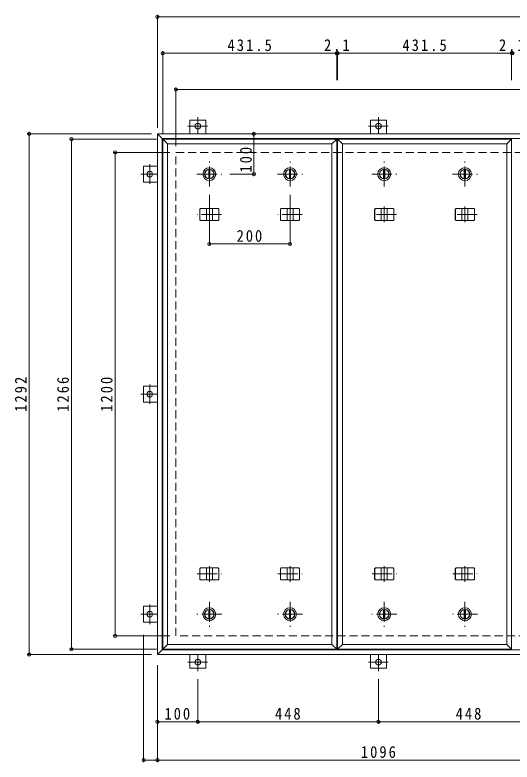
# Model space of a CAD drawing. Units: millimetres at full size, sheet at 1:10. Extents: x -2620 to 2635, y -1963 to 1659.
# Drawn here: x -2411 to -1179, y -225 to 1629 of the extents above; entities that cross this region are included whole.
import ezdxf

# ---------------------------------------------------------------- set-up
doc = ezdxf.new("R2010")
doc.units = ezdxf.units.MM
doc.header["$LTSCALE"] = 10
doc.header["$PDMODE"] = 32
doc.header["$PDSIZE"] = 8
doc.linetypes.add('CHAIN1', pattern=[8, 5, -1, 1, -1])
doc.linetypes.add('DASHED2', pattern=[3, 2, -1])
for name, color, linetype, lineweight in [('0-1', 2, 'DASHED2', 9), ('0-2', 3, 'Continuous', 9), ('0-3', 4, 'Continuous', 9), ('0-C', 2, 'Continuous', 9), ('0-E', 3, 'Continuous', 9), ('0-F', 7, 'Continuous', 9)]:
    doc.layers.add(name, color=color, linetype=linetype, lineweight=lineweight)
doc.styles.add('ＭＳ ゴシック', font='')
doc.styles.get('ＭＳ ゴシック').set_extended_font_data('MS Gothic')

msp = doc.modelspace()

# ---------------------------------------------------------------- linework, layer by layer
at = {"layer": '0-1'}
for p, q in [((-2012.03, 87.71), (-2012.03, 1287.71)), ((-2012.03, 1287.71), (87.97, 1287.71)), ((87.97, 87.71), (-2012.03, 87.71))]:
    msp.add_line(p, q, dxfattribs=at)
at = {"layer": '0-2'}
for p, q in [((-2045.03, 1320.71), (-2045.03, 54.71)), ((-1613.53, 1320.71), (-1625.53, 1308.71)), ((-1613.53, 1320.71), (-1613.53, 54.71)), ((-1611.41, 1320.71), (-1611.41, 54.71)), ((-1179.91, 1320.71), (-1191.9, 1308.71)), ((-1179.91, 1320.71), (-1179.91, 54.71)), ((-2033.03, 1308.71), (-1625.53, 1308.71)), ((-2033.03, 1308.71), (-2033.03, 66.71)), ((-1625.53, 1308.71), (-1625.53, 66.71)), ((-1599.41, 1308.71), (-1191.91, 1308.71)), ((-1599.41, 1308.71), (-1599.41, 66.71)), ((-1191.91, 1308.71), (-1191.91, 66.71)), ((-2033.03, 66.71), (-2045.03, 54.71)), ((-2033.03, 66.71), (-1625.53, 66.71)), ((-1625.53, 66.71), (-1613.53, 54.71)), ((-1599.41, 66.71), (-1611.41, 54.71)), ((-1599.41, 66.71), (-1191.91, 66.71)), ((-1191.9, 66.71), (-1179.91, 54.71)), ((-2045.03, 54.71), (-1613.53, 54.71)), ((-1611.41, 54.71), (-1179.91, 54.71))]:
    msp.add_line(p, q, dxfattribs=at)
for points in [[(-2033.03, 1308.71), (-2045.03, 1320.71), (-1613.53, 1320.71)], [(-1599.41, 1308.71), (-1611.41, 1320.71), (-1179.91, 1320.71)]]:
    msp.add_lwpolyline(points, dxfattribs=at)
at = {"layer": '0-3', "color": 2}
for p, q in [((-2058.03, 1333.71), (-2046.03, 1321.71)), ((-2058.03, 41.71), (-2058.03, 1333.71)), ((-2058.03, 1333.71), (133.97, 1333.71)), ((-2046.03, 53.71), (-2046.03, 1321.71)), ((-2046.03, 1321.71), (121.97, 1321.71)), ((-2046.03, 53.71), (-2058.03, 41.71)), ((133.97, 41.71), (-2058.03, 41.71)), ((121.97, 53.71), (-2046.03, 53.71))]:
    msp.add_line(p, q, dxfattribs=at)
at = {"layer": '0-3', "linetype": 'CHAIN1'}
for p, q in [((-1929.28, 1114.25), (-1929.28, 1153.17)), ((-1729.28, 1114.25), (-1729.28, 1153.17)), ((-1495.66, 1114.25), (-1495.66, 1153.17)), ((-1295.66, 1114.25), (-1295.66, 1153.17)), ((-1898.9, 1133.71), (-1959.66, 1133.71)), ((-1698.9, 1133.71), (-1759.66, 1133.71)), ((-1465.27, 1133.71), (-1526.04, 1133.71)), ((-1265.27, 1133.71), (-1326.04, 1133.71)), ((-1929.28, 261.17), (-1929.28, 222.25)), ((-1729.28, 261.17), (-1729.28, 222.25)), ((-1495.66, 261.17), (-1495.66, 222.25)), ((-1295.66, 261.17), (-1295.66, 222.25)), ((-1959.66, 241.71), (-1898.9, 241.71)), ((-1759.66, 241.71), (-1698.9, 241.71)), ((-1526.04, 241.71), (-1465.27, 241.71)), ((-1326.04, 241.71), (-1265.27, 241.71))]:
    msp.add_line(p, q, dxfattribs=at)
at = {"layer": '0-3'}
for p, q in [((-1953.11, 1146.71), (-1951.38, 1148.71)), ((-1953.11, 1120.71), (-1953.11, 1146.71)), ((-1952.71, 1146.71), (-1953.11, 1146.71)), ((-1952.71, 1146.71), (-1950.98, 1148.71)), ((-1952.71, 1120.71), (-1952.71, 1146.71)), ((-1907.18, 1148.71), (-1951.38, 1148.71)), ((-1936.78, 1118.71), (-1936.78, 1148.71)), ((-1921.78, 1118.71), (-1921.78, 1148.71)), ((-1905.85, 1146.71), (-1907.58, 1148.71)), ((-1905.45, 1146.71), (-1907.18, 1148.71)), ((-1905.85, 1120.71), (-1905.85, 1146.71)), ((-1905.85, 1146.71), (-1905.45, 1146.71)), ((-1905.45, 1120.71), (-1905.45, 1146.71)), ((-1753.11, 1146.71), (-1751.38, 1148.71)), ((-1753.11, 1120.71), (-1753.11, 1146.71)), ((-1752.71, 1146.71), (-1753.11, 1146.71)), ((-1752.71, 1146.71), (-1750.98, 1148.71)), ((-1752.71, 1120.71), (-1752.71, 1146.71)), ((-1707.18, 1148.71), (-1751.38, 1148.71)), ((-1736.78, 1118.71), (-1736.78, 1148.71)), ((-1721.78, 1118.71), (-1721.78, 1148.71)), ((-1705.85, 1146.71), (-1707.58, 1148.71)), ((-1705.45, 1146.71), (-1707.18, 1148.71)), ((-1705.85, 1120.71), (-1705.85, 1146.71)), ((-1705.85, 1146.71), (-1705.45, 1146.71)), ((-1705.45, 1120.71), (-1705.45, 1146.71)), ((-1519.49, 1146.71), (-1517.76, 1148.71)), ((-1519.49, 1120.71), (-1519.49, 1146.71)), ((-1519.09, 1146.71), (-1519.49, 1146.71)), ((-1519.09, 1146.71), (-1517.36, 1148.71)), ((-1519.09, 1120.71), (-1519.09, 1146.71)), ((-1473.55, 1148.71), (-1517.76, 1148.71)), ((-1503.16, 1118.71), (-1503.16, 1148.71)), ((-1488.16, 1118.71), (-1488.16, 1148.71)), ((-1472.22, 1146.71), (-1473.95, 1148.71)), ((-1471.82, 1146.71), (-1473.55, 1148.71)), ((-1472.22, 1120.71), (-1472.22, 1146.71)), ((-1472.22, 1146.71), (-1471.82, 1146.71)), ((-1471.82, 1120.71), (-1471.82, 1146.71)), ((-1319.49, 1146.71), (-1317.76, 1148.71)), ((-1319.49, 1120.71), (-1319.49, 1146.71)), ((-1319.09, 1146.71), (-1319.49, 1146.71)), ((-1319.09, 1146.71), (-1317.36, 1148.71)), ((-1319.09, 1120.71), (-1319.09, 1146.71)), ((-1273.55, 1148.71), (-1317.76, 1148.71)), ((-1303.16, 1118.71), (-1303.16, 1148.71)), ((-1288.16, 1118.71), (-1288.16, 1148.71)), ((-1272.22, 1146.71), (-1273.95, 1148.71)), ((-1271.82, 1146.71), (-1273.55, 1148.71)), ((-1272.22, 1120.71), (-1272.22, 1146.71)), ((-1272.22, 1146.71), (-1271.82, 1146.71)), ((-1271.82, 1120.71), (-1271.82, 1146.71)), ((-1953.11, 1120.71), (-1951.38, 1118.71)), ((-1952.71, 1120.71), (-1953.11, 1120.71)), ((-1952.71, 1120.71), (-1950.98, 1118.71)), ((-1951.38, 1118.71), (-1907.18, 1118.71)), ((-1905.85, 1120.71), (-1907.58, 1118.71)), ((-1905.45, 1120.71), (-1907.18, 1118.71)), ((-1905.85, 1120.71), (-1905.45, 1120.71)), ((-1753.11, 1120.71), (-1751.38, 1118.71)), ((-1752.71, 1120.71), (-1753.11, 1120.71)), ((-1752.71, 1120.71), (-1750.98, 1118.71)), ((-1751.38, 1118.71), (-1707.18, 1118.71)), ((-1705.85, 1120.71), (-1707.58, 1118.71)), ((-1705.45, 1120.71), (-1707.18, 1118.71)), ((-1705.85, 1120.71), (-1705.45, 1120.71)), ((-1519.49, 1120.71), (-1517.76, 1118.71)), ((-1519.09, 1120.71), (-1519.49, 1120.71)), ((-1519.09, 1120.71), (-1517.36, 1118.71)), ((-1517.76, 1118.71), (-1473.55, 1118.71)), ((-1472.22, 1120.71), (-1473.95, 1118.71)), ((-1471.82, 1120.71), (-1473.55, 1118.71)), ((-1472.22, 1120.71), (-1471.82, 1120.71)), ((-1319.49, 1120.71), (-1317.76, 1118.71)), ((-1319.09, 1120.71), (-1319.49, 1120.71)), ((-1319.09, 1120.71), (-1317.36, 1118.71)), ((-1317.76, 1118.71), (-1273.55, 1118.71)), ((-1272.22, 1120.71), (-1273.95, 1118.71)), ((-1271.82, 1120.71), (-1273.55, 1118.71)), ((-1272.22, 1120.71), (-1271.82, 1120.71)), ((-1953.11, 254.71), (-1951.38, 256.71)), ((-1952.71, 254.71), (-1953.11, 254.71)), ((-1953.11, 254.71), (-1953.11, 228.71)), ((-1952.71, 254.71), (-1950.98, 256.71)), ((-1952.71, 254.71), (-1952.71, 228.71)), ((-1907.18, 256.71), (-1951.38, 256.71)), ((-1936.78, 256.71), (-1936.78, 226.71)), ((-1921.78, 256.71), (-1921.78, 226.71)), ((-1905.85, 254.71), (-1907.58, 256.71)), ((-1905.45, 254.71), (-1907.18, 256.71)), ((-1905.85, 254.71), (-1905.45, 254.71)), ((-1905.85, 254.71), (-1905.85, 228.71)), ((-1905.45, 254.71), (-1905.45, 228.71)), ((-1753.11, 254.71), (-1751.38, 256.71)), ((-1753.11, 254.71), (-1753.11, 228.71)), ((-1752.71, 254.71), (-1753.11, 254.71)), ((-1752.71, 254.71), (-1750.98, 256.71)), ((-1752.71, 254.71), (-1752.71, 228.71)), ((-1707.18, 256.71), (-1751.38, 256.71)), ((-1736.78, 256.71), (-1736.78, 226.71)), ((-1721.78, 256.71), (-1721.78, 226.71)), ((-1705.85, 254.71), (-1707.58, 256.71)), ((-1705.45, 254.71), (-1707.18, 256.71)), ((-1705.85, 254.71), (-1705.45, 254.71)), ((-1705.85, 254.71), (-1705.85, 228.71)), ((-1705.45, 254.71), (-1705.45, 228.71)), ((-1519.49, 254.71), (-1517.76, 256.71)), ((-1519.09, 254.71), (-1519.49, 254.71)), ((-1519.49, 254.71), (-1519.49, 228.71)), ((-1519.09, 254.71), (-1517.36, 256.71)), ((-1519.09, 254.71), (-1519.09, 228.71)), ((-1473.55, 256.71), (-1517.76, 256.71)), ((-1503.16, 256.71), (-1503.16, 226.71)), ((-1488.16, 256.71), (-1488.16, 226.71)), ((-1472.22, 254.71), (-1473.95, 256.71)), ((-1471.82, 254.71), (-1473.55, 256.71)), ((-1472.22, 254.71), (-1471.82, 254.71)), ((-1472.22, 254.71), (-1472.22, 228.71)), ((-1471.82, 254.71), (-1471.82, 228.71)), ((-1319.49, 254.71), (-1317.76, 256.71)), ((-1319.49, 254.71), (-1319.49, 228.71)), ((-1319.09, 254.71), (-1319.49, 254.71)), ((-1319.09, 254.71), (-1317.36, 256.71)), ((-1319.09, 254.71), (-1319.09, 228.71)), ((-1273.55, 256.71), (-1317.76, 256.71)), ((-1303.16, 256.71), (-1303.16, 226.71)), ((-1288.16, 256.71), (-1288.16, 226.71)), ((-1272.22, 254.71), (-1273.95, 256.71)), ((-1271.82, 254.71), (-1273.55, 256.71)), ((-1272.22, 254.71), (-1271.82, 254.71)), ((-1272.22, 254.71), (-1272.22, 228.71)), ((-1271.82, 254.71), (-1271.82, 228.71)), ((-1952.71, 228.71), (-1953.11, 228.71)), ((-1953.11, 228.71), (-1951.38, 226.71)), ((-1952.71, 228.71), (-1950.98, 226.71)), ((-1951.38, 226.71), (-1907.18, 226.71)), ((-1905.85, 228.71), (-1907.58, 226.71)), ((-1905.45, 228.71), (-1907.18, 226.71)), ((-1905.85, 228.71), (-1905.45, 228.71)), ((-1752.71, 228.71), (-1753.11, 228.71)), ((-1753.11, 228.71), (-1751.38, 226.71)), ((-1752.71, 228.71), (-1750.98, 226.71)), ((-1751.38, 226.71), (-1707.18, 226.71)), ((-1705.85, 228.71), (-1707.58, 226.71)), ((-1705.45, 228.71), (-1707.18, 226.71)), ((-1705.85, 228.71), (-1705.45, 228.71)), ((-1519.09, 228.71), (-1519.49, 228.71)), ((-1519.49, 228.71), (-1517.76, 226.71)), ((-1519.09, 228.71), (-1517.36, 226.71)), ((-1517.76, 226.71), (-1473.55, 226.71)), ((-1472.22, 228.71), (-1473.95, 226.71)), ((-1471.82, 228.71), (-1473.55, 226.71)), ((-1472.22, 228.71), (-1471.82, 228.71)), ((-1319.09, 228.71), (-1319.49, 228.71)), ((-1319.49, 228.71), (-1317.76, 226.71)), ((-1319.09, 228.71), (-1317.36, 226.71)), ((-1317.76, 226.71), (-1273.55, 226.71)), ((-1272.22, 228.71), (-1273.95, 226.71)), ((-1271.82, 228.71), (-1273.55, 226.71)), ((-1272.22, 228.71), (-1271.82, 228.71))]:
    msp.add_line(p, q, dxfattribs=at)
at = {"layer": '0-C', "linetype": 'CHAIN1'}
for p, q in [((-1929.28, 1202.71), (-1929.28, 1264.71)), ((-1729.28, 1202.71), (-1729.28, 1264.71)), ((-1495.65, 1202.71), (-1495.65, 1264.71)), ((-1295.65, 1202.71), (-1295.65, 1264.71)), ((-1960.28, 1233.71), (-1898.28, 1233.71)), ((-1760.28, 1233.71), (-1698.28, 1233.71)), ((-1526.66, 1233.71), (-1464.66, 1233.71)), ((-1326.66, 1233.71), (-1264.66, 1233.71)), ((-1929.28, 172.71), (-1929.28, 110.71)), ((-1729.28, 172.71), (-1729.28, 110.71)), ((-1495.66, 172.71), (-1495.66, 110.71)), ((-1295.66, 172.71), (-1295.66, 110.71)), ((-1898.28, 141.71), (-1960.28, 141.71)), ((-1698.28, 141.71), (-1760.28, 141.71)), ((-1464.66, 141.71), (-1526.66, 141.71)), ((-1264.66, 141.71), (-1326.66, 141.71))]:
    msp.add_line(p, q, dxfattribs=at)
at = {"layer": '0-C'}
for p, q in [((-1930.78, 1245.11), (-1930.78, 1222.31)), ((-1927.78, 1245.11), (-1927.78, 1222.31)), ((-1730.78, 1245.11), (-1730.78, 1222.31)), ((-1727.78, 1245.11), (-1727.78, 1222.31)), ((-1497.16, 1245.11), (-1497.16, 1222.31)), ((-1494.15, 1245.11), (-1494.15, 1222.31)), ((-1297.16, 1245.11), (-1297.16, 1222.31)), ((-1294.15, 1245.11), (-1294.15, 1222.31)), ((-1930.78, 130.31), (-1930.78, 153.11)), ((-1927.78, 130.31), (-1927.78, 153.11)), ((-1730.78, 130.31), (-1730.78, 153.11)), ((-1727.78, 130.31), (-1727.78, 153.11)), ((-1497.16, 130.31), (-1497.16, 153.11)), ((-1494.16, 130.31), (-1494.16, 153.11)), ((-1297.16, 130.31), (-1297.16, 153.11)), ((-1294.16, 130.31), (-1294.16, 153.11))]:
    msp.add_line(p, q, dxfattribs=at)
for centre, radius in [((-1929.28, 1233.71), 16), ((-1929.28, 1233.71), 12), ((-1929.28, 1233.71), 11.5), ((-1729.28, 1233.71), 16), ((-1729.28, 1233.71), 12), ((-1729.28, 1233.71), 11.5), ((-1495.66, 1233.71), 16), ((-1495.66, 1233.71), 12), ((-1495.66, 1233.71), 11.5), ((-1295.66, 1233.71), 16), ((-1295.66, 1233.71), 12), ((-1295.66, 1233.71), 11.5), ((-1929.28, 141.71), 16), ((-1929.28, 141.71), 12), ((-1929.28, 141.71), 11.5), ((-1729.28, 141.71), 16), ((-1729.28, 141.71), 12), ((-1729.28, 141.71), 11.5), ((-1495.66, 141.71), 16), ((-1495.66, 141.71), 12), ((-1495.66, 141.71), 11.5), ((-1295.66, 141.71), 16), ((-1295.66, 141.71), 12), ((-1295.66, 141.71), 11.5)]:
    msp.add_circle(centre, radius, dxfattribs=at)
at = {"layer": '0-E', "linetype": 'CHAIN1'}
for p, q in [((-1958.03, 1374.88), (-1958.03, 1333.71)), ((-1510.03, 1374.88), (-1510.03, 1333.71)), ((-1933.65, 1352.91), (-1982.41, 1352.91)), ((-1534.41, 1352.91), (-1485.65, 1352.91)), ((-2077.23, 1258.09), (-2077.23, 1209.33)), ((-2099.2, 1233.71), (-2058.03, 1233.71)), ((-2077.23, 712.09), (-2077.23, 663.33)), ((-2099.2, 687.71), (-2058.03, 687.71)), ((-2077.23, 166.09), (-2077.23, 117.33)), ((-2099.2, 141.71), (-2058.03, 141.71)), ((-1958.03, 0.54), (-1958.03, 41.71)), ((-1510.03, 0.54), (-1510.03, 41.71)), ((-1982.41, 22.51), (-1933.65, 22.51)), ((-1534.41, 22.51), (-1485.65, 22.51))]:
    msp.add_line(p, q, dxfattribs=at)
at = {"layer": '0-E'}
for p, q in [((-1978.03, 1367.91), (-1938.03, 1367.91)), ((-1978.03, 1367.91), (-1978.03, 1333.71)), ((-1938.03, 1367.91), (-1938.03, 1333.71)), ((-1490.03, 1367.91), (-1530.03, 1367.91)), ((-1530.03, 1367.91), (-1530.03, 1333.71)), ((-1490.03, 1367.91), (-1490.03, 1333.71)), ((-2092.23, 1213.71), (-2092.23, 1253.71)), ((-2092.23, 1253.71), (-2058.03, 1253.71)), ((-2092.23, 1213.71), (-2058.03, 1213.71)), ((-2092.23, 667.71), (-2092.23, 707.71)), ((-2092.23, 707.71), (-2058.03, 707.71)), ((-2092.23, 667.71), (-2058.03, 667.71)), ((-2092.23, 121.71), (-2092.23, 161.71)), ((-2092.23, 161.71), (-2058.03, 161.71)), ((-2092.23, 121.71), (-2058.03, 121.71)), ((-1978.03, 7.51), (-1978.03, 41.71)), ((-1938.03, 7.51), (-1938.03, 41.71)), ((-1530.03, 7.51), (-1530.03, 41.71)), ((-1490.03, 7.51), (-1490.03, 41.71)), ((-1938.03, 7.51), (-1978.03, 7.51)), ((-1490.03, 7.51), (-1530.03, 7.51))]:
    msp.add_line(p, q, dxfattribs=at)
for centre in [(-1958.03, 1352.91), (-1510.03, 1352.91), (-2077.23, 1233.71), (-2077.23, 687.71), (-2077.23, 141.71), (-1958.03, 22.51), (-1510.03, 22.51)]:
    msp.add_circle(centre, 7, dxfattribs=at)
at = {"layer": '0-F'}
for p, q in [((-2058.03, 1348.71), (-2058.03, 1628.71)), ((-2058.03, 1623.71), (133.97, 1623.71)), ((-2045.03, 1335.71), (-2045.03, 1538.71)), ((-2045.03, 1533.71), (-1613.53, 1533.71)), ((-1613.53, 1536.71), (-1613.53, 1466.63)), ((-1613.53, 1533.71), (-1611.41, 1533.71)), ((-1611.41, 1536.71), (-1611.41, 1466.63)), ((-1611.41, 1533.71), (-1179.91, 1533.71)), ((-1179.91, 1536.71), (-1179.91, 1466.63)), ((-1179.91, 1533.71), (-1177.78, 1533.71)), ((-2012.03, 1302.71), (-2012.03, 1448.71)), ((-2012.03, 1443.71), (87.97, 1443.71)), ((-2073.03, 1333.71), (-2380.82, 1333.71)), ((-2375.82, 41.71), (-2375.82, 1333.71)), ((-2060.03, 1320.71), (-2276.25, 1320.71)), ((-2271.25, 54.71), (-2271.25, 1320.71)), ((-1818.82, 1333.71), (-1818.82, 1233.71)), ((-2027.03, 1287.71), (-2168.05, 1287.71)), ((-2163.05, 87.71), (-2163.05, 1287.71)), ((-1815.82, 1233.71), (-1878.28, 1233.71)), ((-1929.28, 1057.41), (-1929.28, 1182.71)), ((-1729.28, 1057.41), (-1729.28, 1182.71)), ((-1929.28, 1060.41), (-1729.28, 1060.41)), ((-2027.03, 87.71), (-2168.05, 87.71)), ((-2092.23, -225.13), (-2092.23, 90.5)), ((-2073.03, 41.71), (-2380.82, 41.71)), ((-2060.03, 54.71), (-2276.25, 54.71)), ((-2058.03, 15.5), (-2058.03, -225.13)), ((-1958.03, -128.15), (-1958.03, -19.46)), ((-1510.03, -128.15), (-1510.03, -19.46)), ((-2058.03, -125.15), (-1958.03, -125.15)), ((-1958.03, -125.15), (-1510.03, -125.15)), ((-1510.03, -125.15), (-1062.03, -125.15)), ((-2092.23, -220.13), (-2058.03, -220.13)), ((-2058.03, -220.13), (-962.03, -220.13))]:
    msp.add_line(p, q, dxfattribs=at)
for p in [(-2058.03, 1623.71), (-2045.03, 1533.71), (-1613.53, 1533.71), (-1611.41, 1533.71), (-1179.91, 1533.71), (-1177.78, 1533.71), (-2012.03, 1443.71), (-2375.82, 1333.71), (-1818.82, 1333.71), (-2271.25, 1320.71), (-2163.05, 1287.71), (-1818.82, 1233.71), (-1929.28, 1060.41), (-1729.28, 1060.41), (-2163.05, 87.71), (-2271.25, 54.71), (-2375.82, 41.71), (-2058.03, -125.15), (-1958.03, -125.15), (-1510.03, -125.15), (-2092.23, -220.13), (-2058.03, -220.13)]:
    msp.add_point(p, dxfattribs=at)

# ---------------------------------------------------------------- texts
at = {"layer": '0-F', "color": 2, "char_height": 29.33, "attachment_point": 7, "style": 'ＭＳ ゴシック'}
for s, insert in [('\\T1.28;\\W0.9;431.5', (-1884.28, 1538.71)), ('\\T1.27;\\W0.9;2.1', (-1644.97, 1538.71)), ('\\T1.28;\\W0.9;431.5', (-1450.66, 1538.71)), ('\\T1.27;\\W0.9;2.1', (-1211.34, 1538.71)), ('\\T1.27;\\W0.9;200', (-1861.78, 1065.41)), ('\\T1.27;\\W0.9;100', (-2040.53, -120.15)), ('\\T1.27;\\W0.9;448', (-1766.53, -120.15)), ('\\T1.27;\\W0.9;448', (-1318.53, -120.15)), ('\\T1.28;\\W0.9;1096', (-1553.78, -215.13))]:
    msp.add_mtext(s, dxfattribs=dict(at, insert=insert))
at = {"layer": '0-F', "color": 2, "char_height": 29.33, "attachment_point": 7, "rotation": 90, "style": 'ＭＳ ゴシック'}
for s, insert in [('\\T1.27;\\W0.9;100', (-1823.82, 1237.72)), ('\\T1.28;\\W0.9;1292', (-2381.82, 643.96)), ('\\T1.28;\\W0.9;1266', (-2277.25, 643.96)), ('\\T1.28;\\W0.9;1200', (-2169.05, 643.96))]:
    msp.add_mtext(s, dxfattribs=dict(at, insert=insert))

doc.saveas('drawing.dxf')
